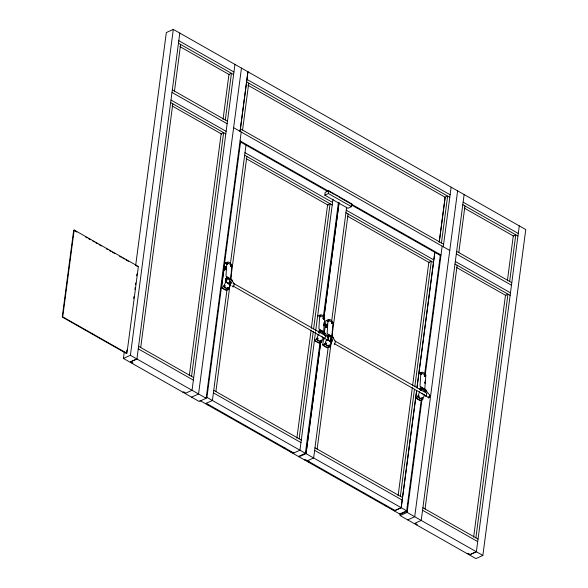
<?xml version="1.0" encoding="UTF-8"?>
<svg xmlns="http://www.w3.org/2000/svg" width="588" height="588" viewBox="0 0 588 588"><rect width="100%" height="100%" fill="white"/><g stroke="black" fill="none" stroke-linecap="round" stroke-linejoin="round"><path stroke-width="0.88" d="M227.299 287.958C228.467 289.046 228.078 287.172 227.343 287.679M227.857 288.26C227.629 285.797 229.746 288.693 227.887 288.105M317.476 339.158L317.255 338.401M418.325 396.584C418.575 394.541 420.133 396.966 418.502 396.099M421.897 398.032C423.603 399.193 421.846 395.945 421.868 398.804M332.007 340.158L331.25 342.135M317.366 338.806C317.873 336.432 318.961 340.481 316.969 338.739M320.739 340.584C322.827 338.769 320.497 341.724 320.783 341.297M325.598 343.48C326.105 341.106 327.193 345.156 325.208 343.414M328.986 345.105C330.522 346.126 328.935 343.906 329.015 345.707M232.047 281.284L231.782 279.668L225.99 276.103L226.843 262.446L231.819 265.269L230.827 277.845L231.128 279.3L231.782 279.668M323.679 333.322L323.576 331.948L321.092 330.537L321.136 331.463M324.921 334.028L324.649 332.411L318.865 328.839L319.718 315.19L324.686 318.012L323.701 330.588L324.003 332.044L324.649 332.411M331.963 338.026L331.867 336.652L329.376 335.241L329.42 336.174M333.205 338.732L332.94 337.115L327.149 333.55L328.008 319.894L332.977 322.716L331.985 335.292L332.293 336.748L332.94 337.115M419.648 389.528L420.31 388.227L420.56 389.484M419.817 389.624L420.471 388.315M426.08 391.476L425.815 389.859L420.023 386.287L420.883 372.638L425.852 375.46L424.859 388.036L425.161 389.491L425.815 389.859M321.349 332.036L320.857 330.463L323.606 332.293M324.701 333.94L324.73 332.926L328.574 337.681A0.963 0.522 -60.4 0 1 328.582 338.203L327.523 340.606L325.634 338.894M241.212 132.013L206.153 398.289L199.178 401.464L123.429 358.445L124.266 352.072M135.652 265.6L166.331 32.568L173.306 29.4L525.76 229.555L482.858 555.432L475.883 558.6L400.134 515.588L400.377 513.772M126.927 349.919L126.449 353.535L62.24 317.072L73.669 230.239L76.837 232.039M133.711 298.366L133.954 296.558M134.902 289.318L135.144 287.51M135.497 284.798L135.74 282.99M136.688 275.75L136.93 273.942M123.429 358.445L130.404 355.277L173.306 29.4M132.102 363.377L132.903 363.009L130.712 361.767L136.923 358.974L179.796 33.082M140.723 347.508L172.806 103.797M174.474 91.118L180.619 44.453M189.299 375.681L221.139 133.792L223.631 132.66L191.548 376.371M223.05 119.32L228.952 74.448L231.444 73.316L225.307 119.981M234.943 64.401L192.041 390.278L185.859 393.085L183.669 391.843L182.868 392.203M241.462 68.098L198.56 393.975L191.578 397.15M247.916 71.765L240.066 131.359L247.945 71.787M240.661 141.238L206.939 397.37L205.388 398.076M231.812 265.269A4.263 2.712 61.8 0 0 226.85 262.446L224.748 263.402L221.58 287.503A12.987 8.732 65.6 0 0 226.549 290.325L228.644 289.369L230.415 284.732M242.565 130.051L248.739 83.136M224.587 269.826L224.947 267.099L225.939 266.643L225.704 269.444L224.587 269.826L225.704 269.444M224.712 269.899L225.072 267.165L226.064 266.717M225.579 269.377L225.939 266.643M227.005 289.583L212.4 400.479L205.396 403.633M230.349 264.166L245.99 145.082M215.899 391.564L230.004 284.452L230.849 282.74L230.062 284.673M230.834 278.102L246.85 156.474M324.811 195.157L325.179 192.372L328.743 190.755L351.874 203.882L351.506 206.675L347.942 208.292L324.811 195.157L328.376 193.54L351.506 206.675M328.376 193.54L328.743 190.755M296.881 438.148L311.103 330.133M311.339 328.317L327.589 204.874L330.089 203.742L313.595 329.001M299.138 438.832L313.235 331.72M315.506 332.213L299.961 450.202L292.986 453.37M315.638 331.147L332.992 199.038M319.99 342.414L305.392 453.289L298.417 456.457M323.341 316.969L338.416 202.456M299.035 456.81L306.047 453.657L320.739 341.79M323.973 317.233L339.055 202.662M306.047 453.657L320.761 341.871M323.988 317.336L339.07 202.823M323.679 337.806L322.738 344.95A12.987 8.732 65.6 0 0 327.707 347.773L329.802 346.817L331.581 342.179M324.267 333.345L325.906 320.85L328.008 319.894A4.263 2.712 61.8 0 1 332.977 322.716M325.745 327.273L326.105 324.547L327.222 324.164L326.862 326.891L325.745 327.273L326.862 326.891M325.87 327.347L326.105 324.547M326.744 326.825L327.222 324.164M328.236 347.074L313.639 457.971L307.458 460.779M331.588 321.658L346.663 207.138M317.138 449.048L331.118 342.855M331.955 336.498L348.089 213.966M398.12 495.64L412.342 387.624M412.578 385.809L428.828 262.366L431.32 261.234L414.834 386.492M400.369 496.323L414.474 389.212M416.907 387.874L433.481 262.461M417.024 387.749L434.848 252.333L433.819 259.925L346.259 210.203M439.199 242.329L445.138 197.215L447.63 196.083L441.456 242.998M439.324 241.617L445.167 197.237M421.258 399.921L406.661 510.796L399.686 513.963M424.602 374.556L440.383 254.655M400.134 515.588L407.116 512.413L422 399.362M425.183 375.181L442.169 246.137M425.271 380.598L424.918 383.295L424.786 382.545M443.286 246.762L451.128 187.168M457.611 190.85L414.709 516.727L407.734 519.902M464.13 194.554L421.228 520.424L415.047 523.239L417.237 524.481L416.444 524.841M425.058 508.973L457.141 265.269M458.809 252.583L464.954 205.925M473.634 537.153L505.474 295.264L507.966 294.132L475.883 537.836M507.385 280.785L513.287 235.92L515.779 234.788L509.642 281.446M467.203 553.675L468.004 553.308L470.194 554.558L476.376 551.75L519.278 225.873M226.711 263.659C228.622 264.982 227.607 261.719 227.196 263.696M227.424 264.196L227.475 263.725M230.768 265.416L230.378 265.938M230.356 265.732L230.937 265.511L231.011 266.099M230.856 265.445L230.4 265.695L230.819 266.327M323.503 318.034C324.745 317.344 324.098 319.857 323.26 318.064M323.812 318.645L323.26 318.409L323.297 318.983M323.826 318.939L323.738 318.564M328.391 321.607C329.148 321.416 327.67 320.475 327.898 321.32M328.435 321.004L328.369 321.82M332.169 323.547C331.279 321.151 333.771 324.245 332 323.209M331.955 323.643L331.985 322.966M421.28 374.152C422.574 373.204 420.405 373.402 421.251 373.946M424.301 376.063L424.97 376.092L424.867 376.54M424.801 376.349L424.756 375.886M320.783 341.033L320.739 340.364M418.634 396.51L418.369 396.907M319.674 332.338L319.681 329.589M328.266 338.394L327.729 339.798M225.476 280.763L226.02 281.211L225.696 282.056L230.173 284.651L228.938 283.541M225.726 280.902L225.696 282.056M226.806 276.845L226.799 279.594L223.675 286.547L221.58 287.503L226.549 290.325M318.321 334.653L316.55 339.291L314.448 340.246A12.987 8.732 65.6 0 0 319.424 343.069L321.518 342.113L323.29 337.475M326.605 339.357L324.833 343.995L322.738 344.95L327.707 347.773M419.479 392.1L417.708 396.738L415.613 397.694A12.987 8.732 65.6 0 0 420.582 400.516L422.676 399.561L424.455 394.923M318.843 334.094L318.571 334.793L318.159 334.484M234.237 284.621L233.208 287.017L232.003 285.768M420.993 390.219L421.412 387.837L426.712 393.379M429.416 395.878L428.836 397.539L429.556 395.548M233.304 286.143L325.039 338.57M327.832 339.908L328.413 338.144L327.134 336.615M326.906 336.108L327.523 335.527L327.207 337.174M327.736 337.556L328.236 335.91L327.972 334.293M420.611 390.3L421.111 388.653L420.846 387.036M319.607 333.264L320.254 330.39L325.554 335.932M327.913 337.975L328.56 335.101L332.404 339.857A0.963 0.522 -60.4 0 1 332.411 340.379L331.301 342.789L327.7 339.394M334.418 343.701L426.249 396.018M228.232 278.3L228.218 277.793L230.702 279.204L230.841 280.042M230.716 279.712L230.702 279.204M323.591 332.448L323.576 331.948M331.875 337.159L331.867 336.652M422.294 388.911L422.25 387.984L424.734 389.396L424.874 390.234M424.779 390.322L424.734 389.396M226.74 263.872L226.909 263.402M227.372 264.284L226.777 263.542M230.422 265.607C233.135 267.121 230.393 263.314 230.753 266.43M319.953 316.373C320.747 313.779 320.754 318.777 320.048 316.116M323.775 319.034L323.474 318.123M327.803 320.945L328.53 320.967M328.464 321.636C330.096 320.982 327.487 319.828 328.501 321.57M332.11 323.709L331.661 323.187M421.405 374.152L420.692 373.659L421.331 373.939M424.529 375.548L425.006 376.144M424.698 375.754C424.977 374.166 425.896 376.812 425.006 376.291M224.329 286.547L224.307 285.739M224.043 285.966L224.667 286.319L224.388 286.657M227.468 287.701L228.093 288.054M317.322 338.614L317.255 339.32M325.48 343.87L325.465 343.186M329.023 345.972L329.001 345.494M418.707 396.613L418.127 396.18M319.093 332.558C320.585 330.684 317.88 330.397 318.615 332.521M420.082 389.918L420.398 388.264M330.963 338.791C328.391 340.827 332.058 343.62 332.139 340.342M425.69 392.637L334.969 341.025M226.696 263.409L227.416 263.814M226.784 263.975L227.446 264.1M230.893 266.313L230.981 265.894M323.099 318.152L323.76 318.674M323.65 318.983L323.179 318.284L323.797 318.836M420.685 373.623L421.287 373.645M424.257 375.6L424.389 375.644M318.814 332.543L319.233 330.816M226.725 263.571L227.505 263.836M230.371 265.636L230.841 265.761M323.128 318.314L323.907 318.578M332.161 323.444L331.676 322.988M424.918 376.122L424.529 375.519M224.337 285.628L224.667 286.319M130.712 361.767L136.894 358.959M325.495 343.076L325.825 343.767M207.557 404.86L208.38 404.515M284.107 448.328L284.901 447.968M290.825 452.143L291.619 451.782M418.641 396.408L418.333 395.842M422.037 398.333L421.897 397.811M304.503 459.912L305.297 459.551L395.048 510.516M308.796 462.352L309.619 462.006M385.338 505.82L386.14 505.46M392.056 509.634L392.887 509.289M395.018 510.502L401.2 507.694L416.664 390.476L401.2 507.694L394.254 510.876M470.165 554.535L476.346 551.728M317.211 339.46L317.454 338.879M325.451 344.134L325.561 343.296M418.34 396.79L418.524 396.334M319.585 316.124L320.173 316.491M328.2 320.783L327.884 321.019L328.648 321.474M420.685 373.468L421.273 373.799M420.743 373.571L421.42 373.953M226.439 278.131L225.91 279.873M225.836 279.822L226.365 278.08M319.313 330.868L318.711 332.521M330.934 338.776L329.978 340.915M334.278 344.48L335.395 342.069A0.963 0.522 -60.4 0 0 335.388 341.547L333.036 337.644M227.313 264.166L226.711 263.762L227.358 263.931M319.74 316.116L320.232 316.675M328.126 320.776L328.449 321.158M178.789 40.69L233.943 72.008M246.909 79.373L450.129 194.775M463.124 202.162L518.278 233.48M178.458 43.225L233.605 74.544M246.578 81.908L449.791 197.311M462.793 204.697L517.94 236.016M179.906 46.599L229.541 74.786M247.842 85.179L445.704 197.539M464.241 208.064L513.875 236.251M172.313 89.891L227.468 121.209M456.648 251.355L511.803 282.674M240.404 128.823L443.617 244.226M171.983 92.426L227.13 123.745M456.317 253.891L511.464 285.209M233.612 127.699L449.769 250.444M170.983 100.033L226.13 131.352M455.31 261.498L510.465 292.824M240.044 140.885L330.155 192.063M330.588 192.305L334.138 194.327M335.733 195.231L337.328 196.135M338.923 197.046L342.525 199.089M342.914 199.31L347.699 202.022M348.096 202.25L349.691 203.154M350.088 203.382L441 255.008M240.558 142.002L328.104 191.71M351.183 204.822L440.316 255.435M170.645 102.569L225.799 133.888M454.98 264.041L510.134 295.36M172.093 105.936L221.727 134.123M456.428 267.408L506.062 295.595M244.99 152.696L332.58 202.434M244.689 155.247L332.249 204.969M345.928 212.738L433.518 262.476M246.174 158.642L328.163 205.197M347.442 216.149L429.431 262.704M230.518 265.541L231.15 265.901M319.629 316.153L320.048 316.388M424.433 375.666L425.065 376.026M319.519 316.403L320.151 316.763M228.129 277.955L230.621 279.366M321.004 330.699L323.488 332.11M329.295 335.403L331.779 336.814M422.169 388.146L424.654 389.557M233.01 283.122L324.635 335.153M225.153 281.608L226.894 282.593M419.317 391.931L419.729 392.24M327.604 339.923L330.581 341.621M224.072 285.768L224.697 286.121M316.998 338.541L317.623 338.894M325.23 343.216L325.855 343.568M418.156 395.989L418.781 396.341M314.448 340.246L319.424 343.069M415.613 397.694L420.582 400.516M85.561 236.993L87.149 237.897M88.729 238.794L90.317 239.698M92.698 241.043L94.278 241.947M95.866 242.844L97.454 243.748M99.034 244.645L101.415 245.997M106.171 248.702L107.758 249.599M109.346 250.503L110.926 251.399M112.514 252.303L114.895 253.649M119.651 256.353L121.231 257.25M122.819 258.154L124.406 259.051M125.994 259.955L128.368 261.307M136.298 265.805L137.879 266.709M138.562 346.281L193.709 377.599M422.897 507.745L478.044 539.064M213.738 390.336L301.299 440.059M314.977 447.821L402.537 497.551M138.224 348.816L193.379 380.135M422.559 510.281L477.713 541.599M213.407 392.872L300.96 442.595M314.639 450.357L402.199 500.087M206.322 397.025L407.278 511.148L400.303 514.316L199.957 400.546M130.404 355.277L206.153 398.289M407.116 512.413L482.858 555.432M206.19 403.265L293.779 453.01M324.436 338.894L325.605 336.512A0.963 0.522 -60.4 0 0 325.59 335.991L325.59 335.991M424.639 375.57L424.977 376.004M421.067 374.247L420.677 373.85L421.324 374.019M226.997 264.313L226.659 263.88M421.839 393.151L425.646 396.363L426.763 393.953A0.963 0.522 -60.4 0 0 426.748 393.438L426.748 393.438M321.298 336.233L324.414 338.879M426.204 395.783L428.652 398.061L429.747 395.65A0.963 0.522 -60.4 0 0 429.732 395.129L425.888 390.373L425.91 390.851M330.838 338.717L332.11 340.209M331.911 337.005L329.162 335.175L329.699 336.218M230.753 279.565L228.004 277.734L228.541 278.771M323.628 325.098L323.76 325.848L324.12 322.547M224.344 285.915C225.748 287.606 225.042 283.673 224.44 286.04M422.25 387.984L422.39 388.822M329.376 335.241L329.515 336.079M321.092 330.537L321.232 331.375M228.218 277.793L228.357 278.631M424.793 390.219L424.257 389.183L422.015 387.911L422.559 388.947M231.892 280.674L231.87 280.197L234.23 284.107A0.963 0.522 -60.4 0 1 234.237 284.629M224.748 263.402A4.256 2.859 65.6 0 1 226.461 262.99M318.858 315.69A4.256 2.859 65.6 0 0 317.623 316.146L319.718 315.19A4.263 2.712 61.8 0 1 324.686 318.012M325.906 320.85A4.256 2.859 65.6 0 1 327.619 320.438M420.023 373.137A4.256 2.859 65.6 0 0 418.781 373.586L420.883 372.638A4.263 2.712 61.8 0 1 425.852 375.46M228.798 283.291L229.739 281.329L230.952 282.762L229.629 281.262L228.805 283.247M225.63 279.124C226.601 281.674 226.85 275.904 225.63 279.124M227.424 278.131L226.983 280.042L225.954 281.387L230.136 285.342L231.26 282.931A0.963 0.522 -60.4 0 0 231.246 282.409L227.402 277.654L227.424 278.131M74.169 230.011L62.732 316.844L126.949 353.315L138.378 266.482L74.169 230.011M228.644 289.369L223.675 286.547A14.266 11.539 -87.7 0 0 228.644 289.369M321.518 342.113L316.55 339.291A14.266 11.539 -87.7 0 0 321.518 342.113M329.802 346.817L324.833 343.995A14.266 11.539 -87.7 0 0 329.802 346.817M422.676 399.561L417.708 396.738A14.266 11.539 -87.7 0 0 422.676 399.561"/></g></svg>
